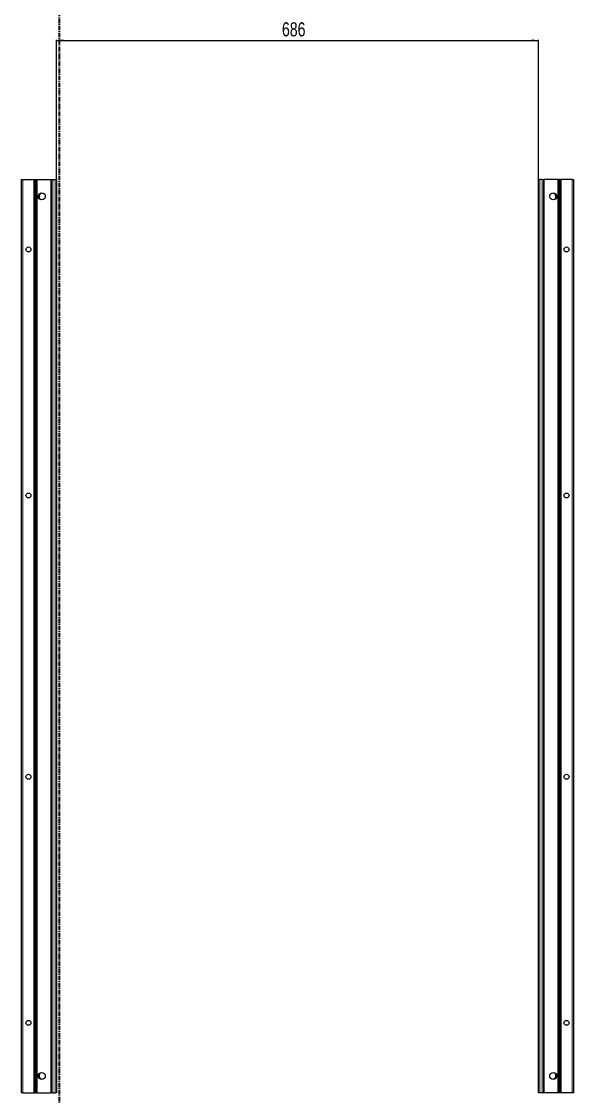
# Model space of a CAD drawing. Header units: millimetres. Extents: x -199 to 2885, y -2047 to 1507.
# Drawn here: x 986 to 1772, y -857 to 672 of the extents above; entities that cross this region are included whole.
import ezdxf

# ---------------------------------------------------------------- set-up
doc = ezdxf.new("R2010")
doc.units = ezdxf.units.MM
doc.linetypes.add('CENTER', pattern=[10.16, 6.35, -1.27, 1.27, -1.27])
doc.layers.add('FORMAT', color=7, linetype='Continuous')
doc.styles.add('SLDTEXTSTYLE0', font='TXT', dxfattribs={"width": 0.75})
doc.dimstyles.new('SLDDIMSTYLE0', dxfattribs={"dimtxt": 20, "dimasz": 10, "dimexe": 0, "dimexo": 0.0625, "dimgap": 5, "dimtad": 2, "dimdec": 1, "dimrnd": 1e-09, "dimzin": 12, "dimdsep": 46, "dimtxsty": 'SLDTEXTSTYLE0', "dimsah": 1, "dimcen": 0.09, "dimadec": 0, "dimazin": 3, "dimtfac": 1, "dimtofl": 0, "dimtmove": 0, "dimatfit": 3, "dimfxl": 0, "dimfrac": 2, "dimtolj": 1, "dimtzin": 12, "dimarcsym": 0})

# ---------------------------------------------------------------- blocks, each defined once
blk = doc.blocks.new('_D_4')
at = {"layer": 'FORMAT'}
for p, q in [((1036, 447.2), (1036, 646)), ((1036, 645), (1722, 645)), ((1722, 447.2), (1722, 646))]:
    blk.add_line(p, q, dxfattribs=at)
for points in [[(1036, 645), (1046, 643.5), (1046, 646.5)], [(1722, 645), (1712, 646.5), (1712, 643.5)]]:
    blk.add_solid(points, dxfattribs=at)
at = {"layer": 'FORMAT', "insert": (1356.9, 670.8), "char_height": 20, "attachment_point": 1, "style": 'SLDTEXTSTYLE0'}
blk.add_mtext('686', dxfattribs=at)

msp = doc.modelspace()

# ---------------------------------------------------------------- linework, layer by layer
at = {"color": 7, "linetype": 'CENTER', "lineweight": 35}
msp.add_line((1039.75, 1499.09), (1039.75, -1103.67), dxfattribs=at)
at = {"color": 7, "linetype": 'Continuous', "lineweight": 25}
for p, q in [((986.32, -851.79), (986.32, 447.21)), ((986.32, 447.21), (988.32, 447.21)), ((988.32, 447.21), (1003.67, 447.21)), ((1003.67, 447.21), (1004.32, 447.21)), ((1004.32, 423.46), (1004.32, 447.21)), ((1004.32, 447.21), (1004.9, 447.21)), ((1004.9, 447.21), (1006.11, 447.21)), ((1006.11, 447.21), (1006.11, -851.79)), ((1006.11, 447.21), (1006.14, 447.21)), ((1006.14, 447.21), (1006.14, -851.79)), ((1006.14, 447.21), (1007.35, 447.21)), ((1007.35, 447.21), (1008.76, 447.21)), ((1008.76, 447.21), (1028.17, 447.21)), ((1028.17, 447.21), (1028.82, 447.21)), ((1028.82, -851.79), (1028.82, 447.21)), ((1028.82, 447.21), (1030.82, 447.21)), ((1030.82, 447.21), (1034.02, 447.21)), ((1034.02, 447.21), (1036.02, 447.21)), ((1036.02, 447.21), (1036.02, -851.79)), ((1722.02, -851.79), (1722.02, 447.21)), ((1722.02, 447.21), (1724.02, 447.21)), ((1727.22, 447.21), (1724.02, 447.21)), ((1727.22, 447.21), (1729.22, 447.21)), ((1729.22, 447.21), (1729.22, -851.79)), ((1729.22, 447.21), (1729.87, 447.21)), ((1749.27, 447.21), (1729.87, 447.21)), ((1749.27, 447.21), (1750.68, 447.21)), ((1751.89, 447.21), (1750.68, 447.21)), ((1751.89, -851.79), (1751.89, 447.21)), ((1751.92, 447.21), (1751.89, 447.21)), ((1751.92, -851.79), (1751.92, 447.21)), ((1753.13, 447.21), (1751.92, 447.21)), ((1753.13, 447.21), (1753.72, 447.21)), ((1753.72, 447.21), (1753.72, 423.46)), ((1753.72, 447.21), (1754.37, 447.21)), ((1769.72, 447.21), (1754.37, 447.21)), ((1769.72, 447.21), (1771.72, 447.21)), ((1771.72, 447.21), (1771.72, -851.79)), ((1014.37, 427.73), (1014.37, 428.14)), ((1743.67, 428.14), (1743.67, 427.73)), ((1004.38, 423.35), (1004.32, 423.46)), ((1004.32, 423.46), (1004.32, 421.96)), ((1004.32, 421.96), (1004.38, 422.06)), ((1004.32, 373.46), (1004.32, 421.96)), ((1004.38, 422.06), (1004.38, 423.35)), ((1753.72, 423.46), (1753.66, 423.35)), ((1753.66, 423.35), (1753.66, 422.06)), ((1753.66, 422.06), (1753.72, 421.96)), ((1753.72, 421.96), (1753.72, 423.46)), ((1753.72, 421.96), (1753.72, 373.46)), ((1004.38, 373.35), (1004.32, 373.46)), ((1004.32, 373.46), (1004.32, 371.96)), ((1004.32, 371.96), (1004.38, 372.06)), ((1004.32, 323.46), (1004.32, 371.96)), ((1004.38, 372.06), (1004.38, 373.35)), ((1753.72, 373.46), (1753.66, 373.35)), ((1753.66, 373.35), (1753.66, 372.06)), ((1753.66, 372.06), (1753.72, 371.96)), ((1753.72, 371.96), (1753.72, 373.46)), ((1753.72, 371.96), (1753.72, 323.46)), ((1004.38, 323.35), (1004.32, 323.46)), ((1004.32, 323.46), (1004.32, 321.96)), ((1004.32, 321.96), (1004.38, 322.06)), ((1004.32, 273.46), (1004.32, 321.96)), ((1004.38, 322.06), (1004.38, 323.35)), ((1753.72, 323.46), (1753.66, 323.35)), ((1753.66, 323.35), (1753.66, 322.06)), ((1753.66, 322.06), (1753.72, 321.96)), ((1753.72, 321.96), (1753.72, 323.46)), ((1753.72, 321.96), (1753.72, 273.46)), ((1004.38, 273.35), (1004.32, 273.46)), ((1004.32, 273.46), (1004.32, 271.96)), ((1004.32, 271.96), (1004.38, 272.06)), ((1004.32, 223.46), (1004.32, 271.96)), ((1004.38, 272.06), (1004.38, 273.35)), ((1753.72, 273.46), (1753.66, 273.35)), ((1753.66, 273.35), (1753.66, 272.06)), ((1753.66, 272.06), (1753.72, 271.96)), ((1753.72, 271.96), (1753.72, 273.46)), ((1753.72, 271.96), (1753.72, 223.46)), ((1004.38, 223.35), (1004.32, 223.46)), ((1004.32, 223.46), (1004.32, 221.96)), ((1004.32, 221.96), (1004.38, 222.06)), ((1004.32, 173.46), (1004.32, 221.96)), ((1004.38, 222.06), (1004.38, 223.35)), ((1753.72, 223.46), (1753.66, 223.35)), ((1753.66, 223.35), (1753.66, 222.06)), ((1753.66, 222.06), (1753.72, 221.96)), ((1753.72, 221.96), (1753.72, 223.46)), ((1753.72, 221.96), (1753.72, 173.46)), ((1004.38, 173.35), (1004.32, 173.46)), ((1004.32, 173.46), (1004.32, 171.96)), ((1004.32, 171.96), (1004.38, 172.06)), ((1004.32, 123.46), (1004.32, 171.96)), ((1004.38, 172.06), (1004.38, 173.35)), ((1753.72, 173.46), (1753.66, 173.35)), ((1753.66, 173.35), (1753.66, 172.06)), ((1753.66, 172.06), (1753.72, 171.96)), ((1753.72, 171.96), (1753.72, 173.46)), ((1753.72, 171.96), (1753.72, 123.46)), ((1004.38, 123.35), (1004.32, 123.46)), ((1004.32, 123.46), (1004.32, 121.96)), ((1004.38, 122.06), (1004.38, 123.35)), ((1753.72, 123.46), (1753.66, 123.35)), ((1753.66, 123.35), (1753.66, 122.06)), ((1753.72, 121.96), (1753.72, 123.46)), ((1004.32, 121.96), (1004.38, 122.06)), ((1004.32, 73.46), (1004.32, 121.96)), ((1753.66, 122.06), (1753.72, 121.96)), ((1753.72, 121.96), (1753.72, 73.46)), ((1004.38, 73.35), (1004.32, 73.46)), ((1004.32, 73.46), (1004.32, 71.96)), ((1004.32, 71.96), (1004.38, 72.06)), ((1004.32, 23.46), (1004.32, 71.96)), ((1004.38, 72.06), (1004.38, 73.35)), ((1753.72, 73.46), (1753.66, 73.35)), ((1753.66, 73.35), (1753.66, 72.06)), ((1753.66, 72.06), (1753.72, 71.96)), ((1753.72, 71.96), (1753.72, 73.46)), ((1753.72, 71.96), (1753.72, 23.46)), ((1004.38, 23.35), (1004.32, 23.46)), ((1004.32, 23.46), (1004.32, 21.96)), ((1004.32, 21.96), (1004.38, 22.06)), ((1004.32, -26.54), (1004.32, 21.96)), ((1004.38, 22.06), (1004.38, 23.35)), ((1753.72, 23.46), (1753.66, 23.35)), ((1753.66, 23.35), (1753.66, 22.06)), ((1753.66, 22.06), (1753.72, 21.96)), ((1753.72, 21.96), (1753.72, 23.46)), ((1753.72, 21.96), (1753.72, -26.54)), ((1004.38, -26.65), (1004.32, -26.54)), ((1004.32, -26.54), (1004.32, -28.04)), ((1004.32, -28.04), (1004.38, -27.94)), ((1004.32, -76.54), (1004.32, -28.04)), ((1004.38, -27.94), (1004.38, -26.65)), ((1753.72, -26.54), (1753.66, -26.65)), ((1753.66, -26.65), (1753.66, -27.94)), ((1753.66, -27.94), (1753.72, -28.04)), ((1753.72, -28.04), (1753.72, -26.54)), ((1753.72, -28.04), (1753.72, -76.54)), ((1004.38, -76.65), (1004.32, -76.54)), ((1004.32, -76.54), (1004.32, -78.04)), ((1004.32, -78.04), (1004.38, -77.94)), ((1004.32, -126.54), (1004.32, -78.04)), ((1004.38, -77.94), (1004.38, -76.65)), ((1753.72, -76.54), (1753.66, -76.65)), ((1753.66, -76.65), (1753.66, -77.94)), ((1753.66, -77.94), (1753.72, -78.04)), ((1753.72, -78.04), (1753.72, -76.54)), ((1753.72, -78.04), (1753.72, -126.54)), ((1004.38, -126.65), (1004.32, -126.54)), ((1004.32, -126.54), (1004.32, -128.04)), ((1004.32, -128.04), (1004.38, -127.94)), ((1004.32, -176.54), (1004.32, -128.04)), ((1004.38, -127.94), (1004.38, -126.65)), ((1753.72, -126.54), (1753.66, -126.65)), ((1753.66, -126.65), (1753.66, -127.94)), ((1753.66, -127.94), (1753.72, -128.04)), ((1753.72, -128.04), (1753.72, -126.54)), ((1753.72, -128.04), (1753.72, -176.54)), ((1004.38, -176.65), (1004.32, -176.54)), ((1004.32, -176.54), (1004.32, -178.04)), ((1004.32, -178.04), (1004.38, -177.94)), ((1004.32, -226.54), (1004.32, -178.04)), ((1004.38, -177.94), (1004.38, -176.65)), ((1753.72, -176.54), (1753.66, -176.65)), ((1753.66, -176.65), (1753.66, -177.94)), ((1753.66, -177.94), (1753.72, -178.04)), ((1753.72, -178.04), (1753.72, -176.54)), ((1753.72, -178.04), (1753.72, -226.54)), ((1004.38, -226.65), (1004.32, -226.54)), ((1004.32, -226.54), (1004.32, -228.04)), ((1004.32, -228.04), (1004.38, -227.94)), ((1004.32, -276.54), (1004.32, -228.04)), ((1004.38, -227.94), (1004.38, -226.65)), ((1753.72, -226.54), (1753.66, -226.65)), ((1753.66, -226.65), (1753.66, -227.94)), ((1753.66, -227.94), (1753.72, -228.04)), ((1753.72, -228.04), (1753.72, -226.54)), ((1753.72, -228.04), (1753.72, -276.54)), ((1004.38, -276.65), (1004.32, -276.54)), ((1004.32, -276.54), (1004.32, -278.04)), ((1004.32, -278.04), (1004.38, -277.94)), ((1004.32, -326.54), (1004.32, -278.04)), ((1004.38, -277.94), (1004.38, -276.65)), ((1753.72, -276.54), (1753.66, -276.65)), ((1753.66, -276.65), (1753.66, -277.94)), ((1753.66, -277.94), (1753.72, -278.04)), ((1753.72, -278.04), (1753.72, -276.54)), ((1753.72, -278.04), (1753.72, -326.54)), ((1004.38, -326.65), (1004.32, -326.54)), ((1004.32, -326.54), (1004.32, -328.04)), ((1004.32, -328.04), (1004.38, -327.94)), ((1004.32, -376.54), (1004.32, -328.04)), ((1004.38, -327.94), (1004.38, -326.65)), ((1753.72, -326.54), (1753.66, -326.65)), ((1753.66, -326.65), (1753.66, -327.94)), ((1753.66, -327.94), (1753.72, -328.04)), ((1753.72, -328.04), (1753.72, -326.54)), ((1753.72, -328.04), (1753.72, -376.54)), ((1004.38, -376.65), (1004.32, -376.54)), ((1004.32, -376.54), (1004.32, -378.04)), ((1004.32, -378.04), (1004.38, -377.94)), ((1004.32, -426.54), (1004.32, -378.04)), ((1004.38, -377.94), (1004.38, -376.65)), ((1753.72, -376.54), (1753.66, -376.65)), ((1753.66, -376.65), (1753.66, -377.94)), ((1753.66, -377.94), (1753.72, -378.04)), ((1753.72, -378.04), (1753.72, -376.54)), ((1753.72, -378.04), (1753.72, -426.54)), ((1004.38, -426.65), (1004.32, -426.54)), ((1004.32, -426.54), (1004.32, -428.04)), ((1004.32, -428.04), (1004.38, -427.94)), ((1004.32, -476.54), (1004.32, -428.04)), ((1004.38, -427.94), (1004.38, -426.65)), ((1753.72, -426.54), (1753.66, -426.65)), ((1753.66, -426.65), (1753.66, -427.94)), ((1753.66, -427.94), (1753.72, -428.04)), ((1753.72, -428.04), (1753.72, -426.54)), ((1753.72, -428.04), (1753.72, -476.54)), ((1004.38, -476.65), (1004.32, -476.54)), ((1004.32, -476.54), (1004.32, -478.04)), ((1004.32, -478.04), (1004.38, -477.94)), ((1004.32, -526.54), (1004.32, -478.04)), ((1004.38, -477.94), (1004.38, -476.65)), ((1753.72, -476.54), (1753.66, -476.65)), ((1753.66, -476.65), (1753.66, -477.94)), ((1753.66, -477.94), (1753.72, -478.04)), ((1753.72, -478.04), (1753.72, -476.54)), ((1753.72, -478.04), (1753.72, -526.54)), ((1004.38, -526.65), (1004.32, -526.54)), ((1004.32, -526.54), (1004.32, -528.04)), ((1004.32, -528.04), (1004.38, -527.94)), ((1004.32, -576.54), (1004.32, -528.04)), ((1004.38, -527.94), (1004.38, -526.65)), ((1753.72, -526.54), (1753.66, -526.65)), ((1753.66, -526.65), (1753.66, -527.94)), ((1753.66, -527.94), (1753.72, -528.04)), ((1753.72, -528.04), (1753.72, -526.54)), ((1753.72, -528.04), (1753.72, -576.54)), ((1004.38, -576.65), (1004.32, -576.54)), ((1004.32, -576.54), (1004.32, -578.04)), ((1004.32, -578.04), (1004.38, -577.94)), ((1004.32, -626.54), (1004.32, -578.04)), ((1004.38, -577.94), (1004.38, -576.65)), ((1753.72, -576.54), (1753.66, -576.65)), ((1753.66, -576.65), (1753.66, -577.94)), ((1753.66, -577.94), (1753.72, -578.04)), ((1753.72, -578.04), (1753.72, -576.54)), ((1753.72, -578.04), (1753.72, -626.54)), ((1004.38, -626.65), (1004.32, -626.54)), ((1004.32, -626.54), (1004.32, -628.04)), ((1004.38, -627.94), (1004.38, -626.65)), ((1753.72, -626.54), (1753.66, -626.65)), ((1753.66, -626.65), (1753.66, -627.94)), ((1753.72, -628.04), (1753.72, -626.54)), ((1004.32, -628.04), (1004.38, -627.94)), ((1004.32, -676.54), (1004.32, -628.04)), ((1753.66, -627.94), (1753.72, -628.04)), ((1753.72, -628.04), (1753.72, -676.54)), ((1004.38, -676.65), (1004.32, -676.54)), ((1004.32, -676.54), (1004.32, -678.04)), ((1004.32, -678.04), (1004.38, -677.94)), ((1004.32, -726.54), (1004.32, -678.04)), ((1004.38, -677.94), (1004.38, -676.65)), ((1753.72, -676.54), (1753.66, -676.65)), ((1753.66, -676.65), (1753.66, -677.94)), ((1753.66, -677.94), (1753.72, -678.04)), ((1753.72, -678.04), (1753.72, -676.54)), ((1753.72, -678.04), (1753.72, -726.54)), ((1004.38, -726.65), (1004.32, -726.54)), ((1004.32, -726.54), (1004.32, -728.04)), ((1004.32, -728.04), (1004.38, -727.94)), ((1004.32, -776.54), (1004.32, -728.04)), ((1004.38, -727.94), (1004.38, -726.65)), ((1753.72, -726.54), (1753.66, -726.65)), ((1753.66, -726.65), (1753.66, -727.94)), ((1753.66, -727.94), (1753.72, -728.04)), ((1753.72, -728.04), (1753.72, -726.54)), ((1753.72, -728.04), (1753.72, -776.54)), ((1004.38, -776.65), (1004.32, -776.54)), ((1004.32, -776.54), (1004.32, -778.04)), ((1004.32, -778.04), (1004.38, -777.94)), ((1004.32, -826.54), (1004.32, -778.04)), ((1004.38, -777.94), (1004.38, -776.65)), ((1753.72, -776.54), (1753.66, -776.65)), ((1753.66, -776.65), (1753.66, -777.94)), ((1753.66, -777.94), (1753.72, -778.04)), ((1753.72, -778.04), (1753.72, -776.54)), ((1753.72, -778.04), (1753.72, -826.54)), ((1004.38, -826.65), (1004.32, -826.54)), ((1004.32, -826.54), (1004.32, -828.04)), ((1004.32, -828.04), (1004.38, -827.94)), ((1004.32, -851.79), (1004.32, -828.04)), ((1004.38, -827.94), (1004.38, -826.65)), ((1014.37, -832.73), (1014.37, -832.32)), ((1743.67, -832.32), (1743.67, -832.73)), ((1753.72, -826.54), (1753.66, -826.65)), ((1753.66, -826.65), (1753.66, -827.94)), ((1753.66, -827.94), (1753.72, -828.04)), ((1753.72, -828.04), (1753.72, -826.54)), ((1753.72, -828.04), (1753.72, -851.79)), ((988.32, -851.79), (986.32, -851.79)), ((988.32, -851.79), (1003.67, -851.79)), ((1004.32, -851.79), (1003.67, -851.79)), ((1004.9, -851.79), (1004.32, -851.79)), ((1004.9, -851.79), (1006.11, -851.79)), ((1006.11, -851.79), (1006.14, -851.79)), ((1006.14, -851.79), (1007.35, -851.79)), ((1008.76, -851.79), (1007.35, -851.79)), ((1008.76, -851.79), (1028.17, -851.79)), ((1028.82, -851.79), (1028.17, -851.79)), ((1030.82, -851.79), (1028.82, -851.79)), ((1030.82, -851.79), (1034.02, -851.79)), ((1036.02, -851.79), (1034.02, -851.79)), ((1724.02, -851.79), (1722.02, -851.79)), ((1727.22, -851.79), (1724.02, -851.79)), ((1729.22, -851.79), (1727.22, -851.79)), ((1729.87, -851.79), (1729.22, -851.79)), ((1749.27, -851.79), (1729.87, -851.79)), ((1750.68, -851.79), (1749.27, -851.79)), ((1751.89, -851.79), (1750.68, -851.79)), ((1751.92, -851.79), (1751.89, -851.79)), ((1753.13, -851.79), (1751.92, -851.79)), ((1753.72, -851.79), (1753.13, -851.79)), ((1754.37, -851.79), (1753.72, -851.79)), ((1769.72, -851.79), (1754.37, -851.79)), ((1771.72, -851.79), (1769.72, -851.79))]:
    msp.add_line(p, q, dxfattribs=at)
at = {"color": 8, "linetype": 'Continuous', "lineweight": 18}
for p, q in [((988.32, 447.21), (988.32, -851.79)), ((1003.67, -851.79), (1003.67, 447.21)), ((1004.9, 447.21), (1004.9, -851.79)), ((1007.35, -851.79), (1007.35, 447.21)), ((1008.76, 447.21), (1008.76, -851.79)), ((1028.17, -851.79), (1028.17, 447.21)), ((1030.82, 447.21), (1030.82, -851.79)), ((1034.02, -851.79), (1034.02, 447.21)), ((1724.02, 447.21), (1724.02, -851.79)), ((1727.22, -851.79), (1727.22, 447.21)), ((1729.87, 447.21), (1729.87, -851.79)), ((1749.27, -851.79), (1749.27, 447.21)), ((1750.68, 447.21), (1750.68, -851.79)), ((1753.13, -851.79), (1753.13, 447.21)), ((1754.37, 447.21), (1754.37, -851.79)), ((1769.72, -851.79), (1769.72, 447.21))]:
    msp.add_line(p, q, dxfattribs=at)
at = {"color": 7, "linetype": 'Continuous', "lineweight": 25}
for centre, radius in [((1015.17, 423.21), 5), ((1742.87, 423.21), 5), ((996.22, 347.71), 3.5), ((1761.82, 347.71), 3.5), ((996.22, -2.29), 3.5), ((1761.82, -2.29), 3.5), ((996.22, -402.29), 3.5), ((1761.82, -402.29), 3.5), ((996.22, -752.29), 3.5), ((1761.82, -752.29), 3.5), ((1015.17, -827.79), 5), ((1742.87, -827.79), 5)]:
    msp.add_circle(centre, radius, dxfattribs=at)
for centre, radius, start, end in [((1016.67, 422.71), 5.25, 119.14074, 233.81086), ((1013.87, 427.73), 0.5, 299.14074, 0), ((1744.17, 427.73), 0.5, 180, 240.85926), ((1741.37, 422.71), 5.25, 306.18919, 60.85926), ((1016.67, -827.29), 5.25, 126.18914, 240.85926), ((1741.37, -827.29), 5.25, 299.14074, 53.81084), ((1013.87, -832.32), 0.5, 0, 60.85926), ((1744.17, -832.32), 0.5, 119.14074, 180)]:
    msp.add_arc(centre, radius, start, end, dxfattribs=at)

# ---------------------------------------------------------------- dimensions: what is measured, and where the dimension line sits
at = {"layer": 'FORMAT'}
dim = msp.add_linear_dim(base=(1722.02, 645), p1=(1036.02, 447.21), p2=(1722.02, 447.21), angle=0, dimstyle='SLDDIMSTYLE0', dxfattribs=at)
dim.commit()
dim.dimension.update_dxf_attribs({"geometry": '_D_4', "text_midpoint": (1379.02, 645), "dimtype": 160})

doc.saveas('drawing.dxf')
